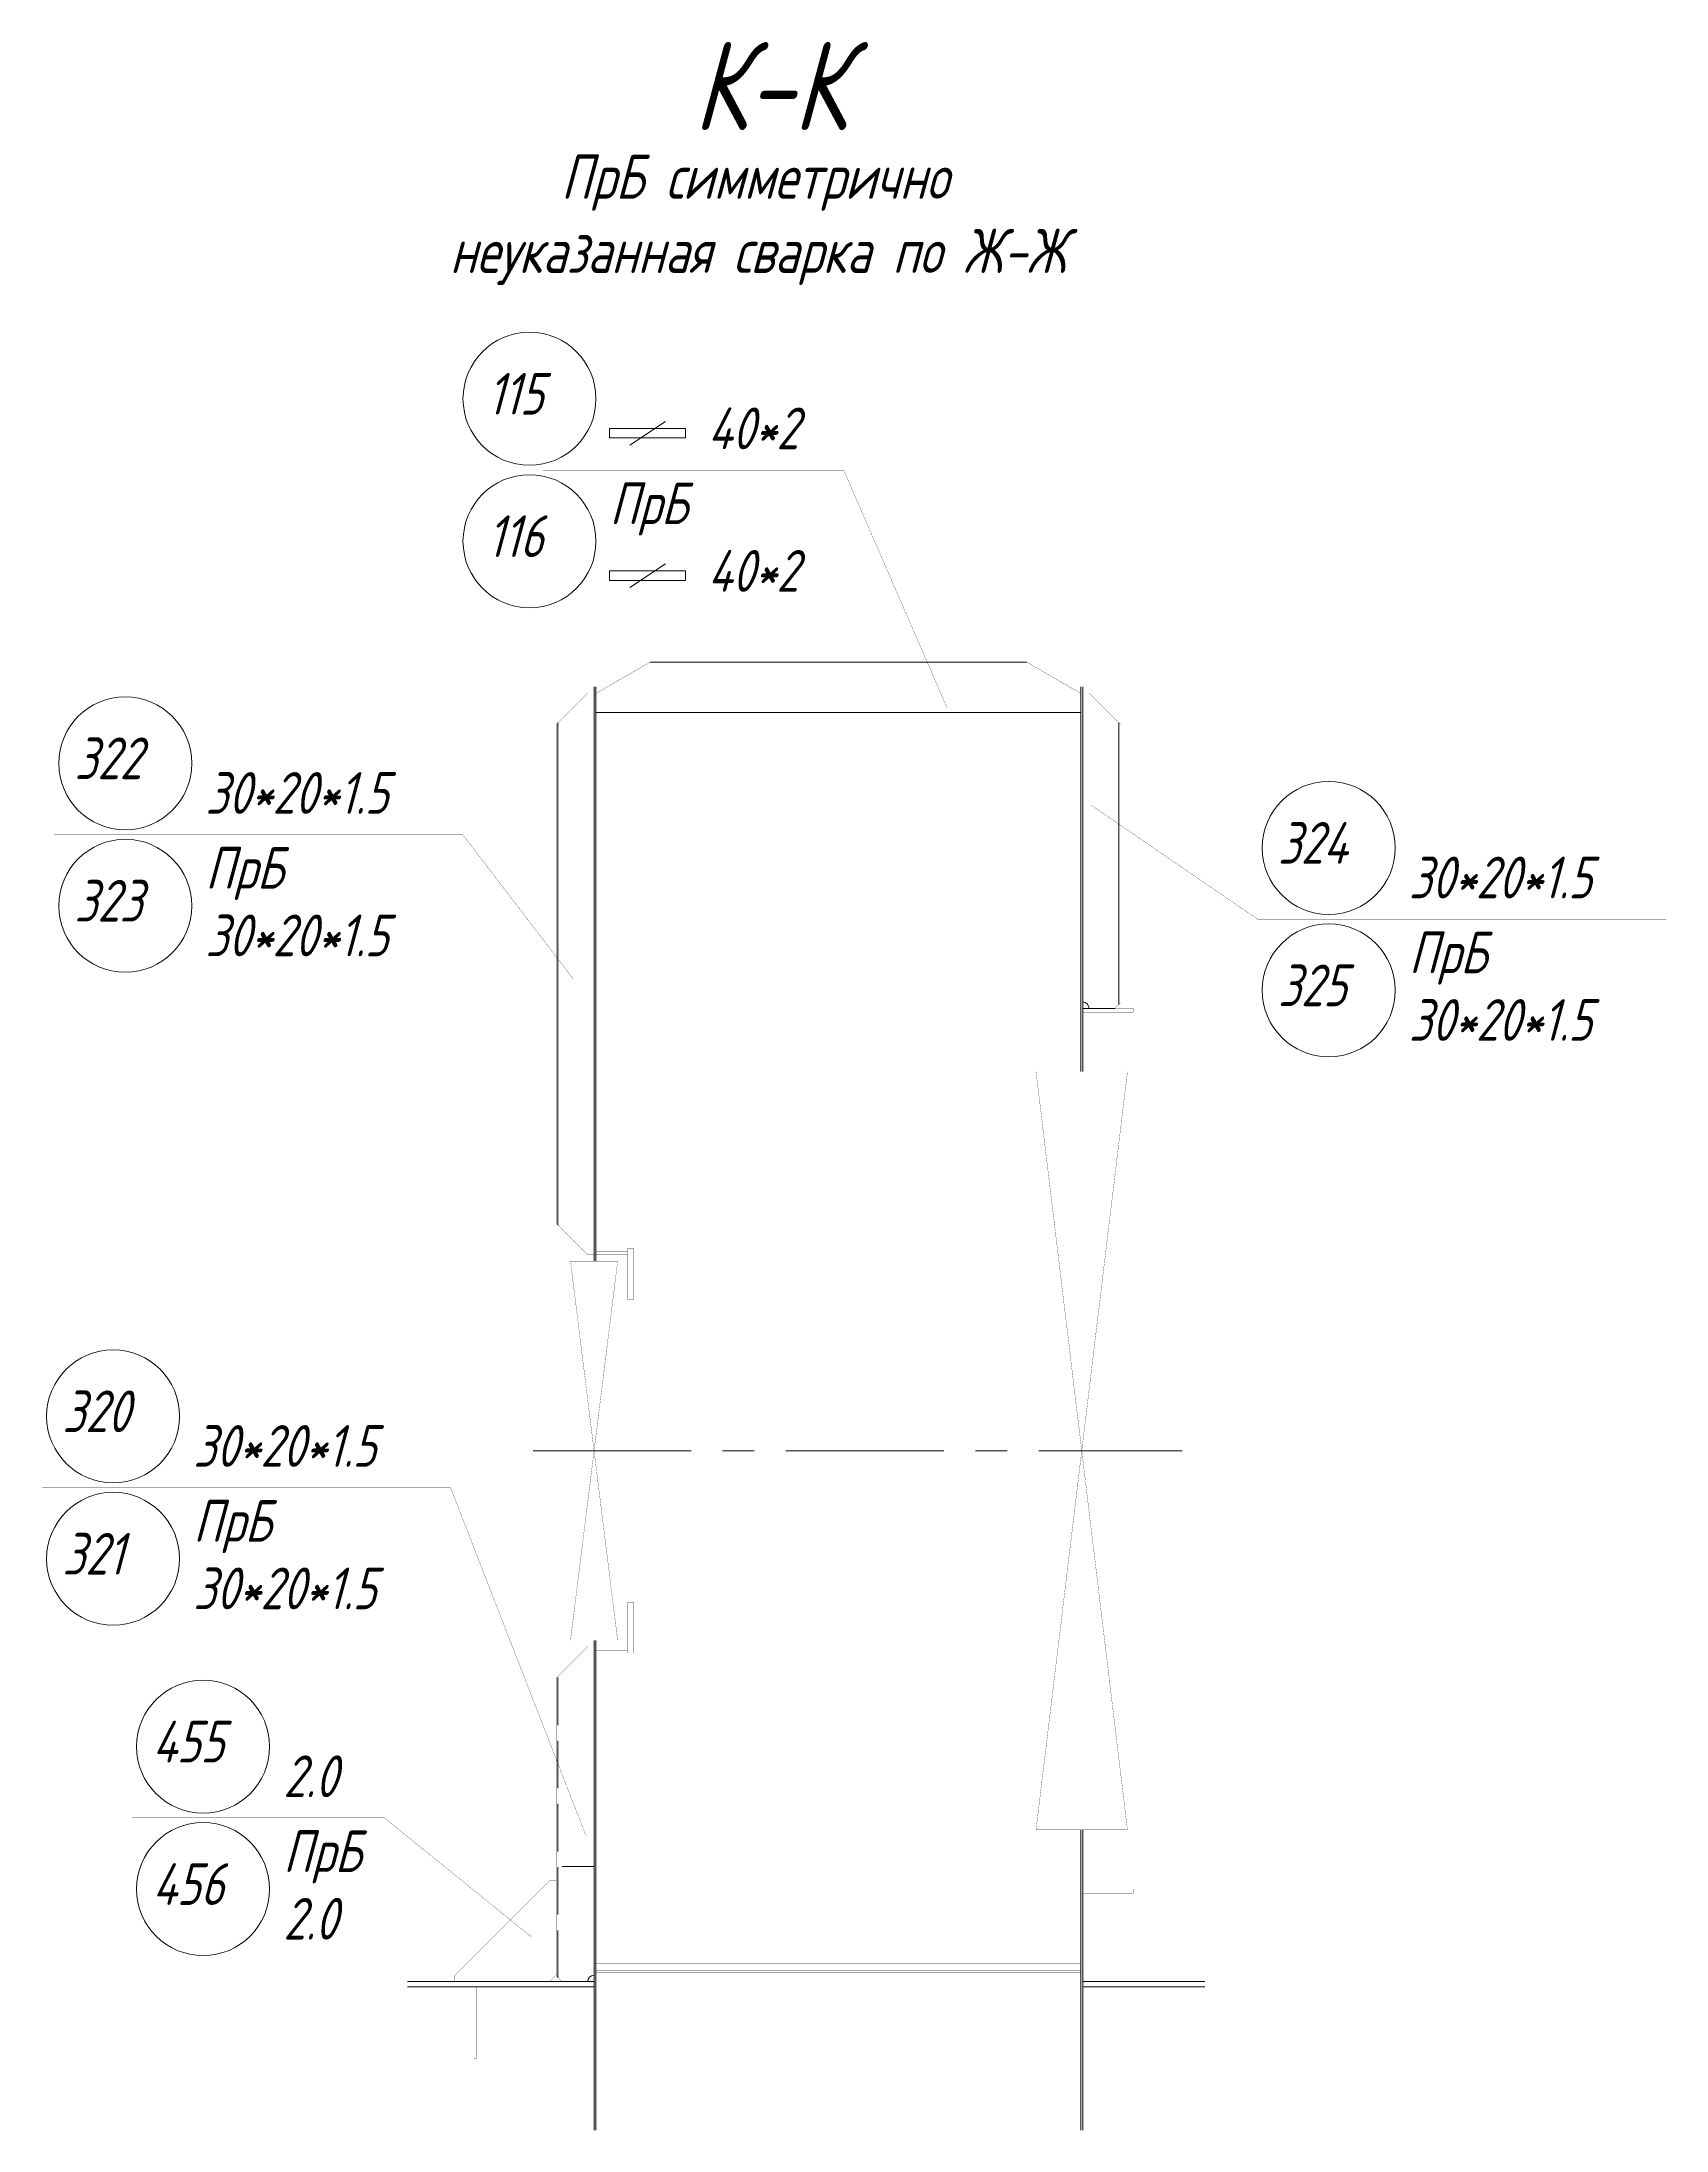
# Model space of a CAD drawing. Header units: millimetres. Extents: x 77380 to 135900, y -26587 to 17301.
# Drawn here: x 131803 to 133088, y 717 to 2369 of the extents above; entities that cross this region are included whole.
import ezdxf

# ---------------------------------------------------------------- set-up
doc = ezdxf.new("R2010")
doc.units = ezdxf.units.MM
for name, pattern in [('K5LT32768', [0]), ('K5LT32770', [0]), ('K5LT32772', [0]), ('K5LT32773', [50, 37.5, -12.5]), ('K5LT32774', [850.2, 600, -125, 0.2, -125]), ('K5LT32776', [0]), ('K5LT32780', [0]), ('K5LT32785', [200, 125, -25, 25, -25]), ('K5LT32810', [0])]:
    doc.linetypes.add(name, pattern=pattern)
doc.styles.add('KTEXTSTYLE', font='GOST_AU.SHX', dxfattribs={"width": 0.96, "height": 5})

msp = doc.modelspace()

# ---------------------------------------------------------------- linework, layer by layer
at = {"color": 1, "linetype": 'K5LT32772', "lineweight": 18, "true_color": 0xff0000}
for p, q in [((132267.995, 2050.09), (132296.175, 2068.877)), ((132312.144, 2063.241), (132252.027, 2063.241)), ((132252.027, 2063.241), (132252.027, 2055.726)), ((132252.027, 2055.726), (132312.144, 2055.726)), ((132312.144, 2055.726), (132312.144, 2063.241)), ((132312.144, 1950.521), (132252.027, 1950.521)), ((132252.027, 1950.521), (132252.027, 1943.006)), ((132267.995, 1937.37), (132296.175, 1956.157)), ((132312.144, 1943.006), (132312.144, 1950.521)), ((132252.027, 1943.006), (132312.144, 1943.006)), ((132284.178, 1878.439), (132581.739, 1878.439)), ((132211.154, 1432.886), (132211.154, 1830.377)), ((132654.763, 1830.377), (132654.763, 1607.403)), ((132239.709, 1099.35), (132239.709, 834.326)), ((132239.709, 834.326), (132214.209, 834.326))]:
    msp.add_line(p, q, dxfattribs=at)
at = {"color": 3, "linetype": 'K5LT32768', "lineweight": 18, "true_color": 0x00ff00}
for p, q in [((132239.709, 1858.941), (132239.709, 1404.348)), ((132239.709, 1853.973), (132239.709, 1409.346)), ((132241.209, 1858.941), (132241.209, 1404.348)), ((132624.709, 1858.941), (132624.709, 1554.349)), ((132626.209, 1858.941), (132626.209, 1554.349)), ((132626.209, 1604.349), (132626.209, 1853.973)), ((132624.709, 1838.417), (132241.209, 1838.417)), ((132651.709, 1604.349), (132626.209, 1604.349)), ((132239.709, 1104.348), (132239.709, 716.749)), ((132241.209, 1104.348), (132241.209, 716.749)), ((132624.709, 954.349), (132624.709, 716.749)), ((132626.209, 954.349), (132626.209, 716.749)), ((132092.212, 834.326), (132239.709, 834.326)), ((132092.212, 830.084), (132239.709, 830.084)), ((132626.209, 834.326), (132722.708, 834.326)), ((132626.209, 830.084), (132722.708, 830.084))]:
    msp.add_line(p, q, dxfattribs=at)
at = {"color": 1, "linetype": 'K5LT32785', "lineweight": 18, "true_color": 0xff0000}
msp.add_line((132191.415, 1254.348), (132704.961, 1254.348), dxfattribs=at)
at = {"color": 1, "linetype": 'K5LT32773', "lineweight": 18, "true_color": 0xff0000}
msp.add_line((132211.154, 837.381), (132211.154, 1075.777), dxfattribs=at)
at = {"color": 3, "linetype": 'K5LT32774', "lineweight": 18, "true_color": 0x00ff00}
msp.add_line((132239.709, 925.543), (132214.209, 925.543), dxfattribs=at)
at = {"color": 1, "linetype": 'K5LT32772', "true_color": 0xff0000, "const_width": 0.18}
for points in [[(132132.261, 2030.364), (132437.192, 2030.25), (132518.991, 1842.032)], [(132241.209, 1838.417), (132241.209, 1853.631), (132284.178, 1878.439)], [(132241.212, 1838.609), (132241.212, 1853.61), (132284.513, 1878.61)], [(132624.706, 1838.609), (132624.706, 1853.61), (132581.405, 1878.61)], [(132581.739, 1878.439), (132624.709, 1853.631), (132624.709, 1838.417)], [(132214.209, 1833.432), (132234.751, 1853.973), (132239.709, 1853.973)], [(132626.209, 1853.973), (132631.166, 1853.973), (132651.709, 1833.432)], [(132214.209, 1429.831), (132209.654, 1434.386), (132209.654, 1828.877), (132214.209, 1833.432)], [(132651.709, 1833.432), (132656.263, 1828.877), (132656.263, 1608.903), (132651.709, 1604.349)], [(133087.679, 1675.007), (132764.452, 1675.007), (132633.131, 1765.03)], [(131812.542, 1741.918), (132135.769, 1741.918), (132223.681, 1627.082)], [(132239.709, 1409.346), (132234.695, 1409.346), (132214.209, 1429.831)], [(131802.928, 1225.247), (132126.155, 1225.247), (132233.402, 949.516)], [(132214.209, 1078.831), (132234.727, 1099.35), (132239.709, 1099.35)], [(132214.209, 834.326), (132209.654, 838.881), (132209.654, 1074.277), (132214.209, 1078.831)], [(131874.114, 963.882), (132073.911, 963.882), (132190.169, 869.674)], [(132144.709, 830.084), (132144.709, 773.515), (132146.709, 773.515), (132146.709, 830.084)]]:
    msp.add_lwpolyline(points, dxfattribs=at)
at = {"color": 4, "linetype": 'K5LT32810', "true_color": 0x00ffff, "const_width": 0.18}
msp.add_lwpolyline([(132624.709, 1836.827), (132240.709, 1836.827), (132240.709, 1838.339), (132624.709, 1838.339)], dxfattribs=at)
at = {"color": 6, "linetype": 'K5LT32776', "true_color": 0xff00ff, "const_width": 0.18}
for points in [[(132626.209, 1604.349), (132666.209, 1604.349), (132666.209, 1601.349), (132626.209, 1601.349)], [(132241.209, 1412.349), (132266.209, 1412.349), (132266.209, 1409.349), (132241.209, 1409.349)], [(132241.209, 1096.348), (132266.209, 1096.348), (132266.209, 1099.348), (132241.209, 1099.348)], [(132626.209, 904.349), (132666.209, 904.349), (132666.209, 907.348), (132626.209, 907.348)]]:
    msp.add_lwpolyline(points, dxfattribs=at)
at = {"color": 7, "linetype": 'K5LT32780', "const_width": 0.18}
for points in [[(132661.609, 1554.349), (132589.307, 1554.349), (132661.609, 954.349), (132589.307, 954.349)], [(132221.058, 1104.348), (132258.36, 1104.348), (132221.058, 1404.348), (132258.36, 1404.348)]]:
    msp.add_lwpolyline(points, close=True, dxfattribs=at)
at = {"color": 3, "linetype": 'K5LT32768', "true_color": 0x00ff00, "const_width": 0.18}
for points in [[(132266.209, 1414.348), (132271.209, 1414.348), (132271.209, 1374.347), (132266.209, 1374.347)], [(132266.209, 1134.346), (132271.209, 1134.346), (132271.209, 1094.348), (132266.209, 1094.348)]]:
    msp.add_lwpolyline(points, close=True, dxfattribs=at)
at = {"color": 2, "linetype": 'K5LT32770', "true_color": 0xffff00, "const_width": 0.18}
msp.add_lwpolyline([(132204.609, 834.328), (132129.609, 834.328), (132129.609, 839.326), (132204.609, 914.326), (132209.609, 914.326), (132209.609, 839.326), (132204.609, 834.328)], dxfattribs=at)
at = {"color": 3, "linetype": 'K5LT32768', "true_color": 0x00ff00, "const_width": 0.18}
for points in [[(132624.709, 848.865), (132240.709, 848.865), (132240.709, 843.333), (132624.709, 843.333)], [(132624.709, 835.846), (132240.709, 835.846), (132240.709, 841.377), (132624.709, 841.377)]]:
    msp.add_lwpolyline(points, dxfattribs=at)
at = {"color": 1, "linetype": 'K5LT32772', "lineweight": 18, "true_color": 0xff0000}
for centre in [(132188.621, 2086.724), (132188.621, 1974.004), (131868.902, 1798.278), (132820.812, 1731.367), (131868.902, 1685.558), (132820.812, 1618.647), (131859.289, 1281.607), (131859.289, 1168.888), (131930.474, 1020.242), (131930.474, 907.521)]:
    msp.add_circle(centre, 52.603, dxfattribs=at)
for centre, radius, start, end in [((132626.209, 1604.349), 4.999, 0.005034, 90.012451), ((132239.709, 834.326), 5.001, 90.002472, 179.997528)]:
    msp.add_arc(centre, radius, start, end, dxfattribs=at)

# ---------------------------------------------------------------- texts
at = {"color": 7, "char_height": 2.5, "attachment_point": 1, "style": 'KTEXTSTYLE'}
for s, insert in [('\\H3.5;\\W0.965;\\Q15;\\Q15;\\H70.00;К-К', (132318.167, 2369.443)), ('\\H3.5;\\W0.965;\\Q15;\\Q15;\\H35.00;ПрБ симметрично', (132213.56, 2279.956)), ('\\H3.5;\\W0.965;\\Q15;\\Q15;\\H35.00;неуказанная сварка по Ж-Ж', (132125.664, 2221.306)), ('\\H3.5;\\W0.965;\\Q15;\\Q15;\\H33.00;{\\c255;115}', (132155.223, 2107.2)), ('\\H3.5;\\W0.965;\\Q15;\\Q15;\\H33.00;{\\c255;40*2}', (132329.644, 2079.803)), ('\\H3.5;\\W0.965;\\Q15;\\Q15;\\H33.00;{\\c16711935;ПрБ}', (132252.026, 2020.525)), ('\\H3.5;\\W0.965;\\Q15;\\Q15;\\H33.00;{\\c255;116}', (132155.223, 1994.48)), ('\\H3.5;\\W0.965;\\Q15;\\Q15;\\H33.00;{\\c255;40*2}', (132329.644, 1967.083)), ('\\H3.5;\\W0.965;\\Q15;\\Q15;\\H33.00;{\\c255;322}', (131828.766, 1818.754)), ('\\H3.5;\\W0.965;\\Q15;\\Q15;\\H33.00;{\\c255;30*20*1.5}', (131932.307, 1791.357)), ('\\H3.5;\\W0.965;\\Q15;\\Q15;\\H33.00;{\\c255;324}', (132780.677, 1751.842)), ('\\H3.5;\\W0.965;\\Q15;\\Q15;\\H33.00;{\\c16711935;ПрБ}', (131932.307, 1732.08)), ('\\H3.5;\\W0.965;\\Q15;\\Q15;\\H33.00;{\\c255;30*20*1.5}', (132884.218, 1724.445)), ('\\H3.5;\\W0.965;\\Q15;\\Q15;\\H33.00;{\\c255;323}', (131828.766, 1706.034)), ('\\H3.5;\\W0.965;\\Q15;\\Q15;\\H33.00;{\\c255;30*20*1.5}', (131932.307, 1678.637)), ('\\H3.5;\\W0.965;\\Q15;\\Q15;\\H33.00;{\\c16711935;ПрБ}', (132884.218, 1665.168)), ('\\H3.5;\\W0.965;\\Q15;\\Q15;\\H33.00;{\\c255;325}', (132780.677, 1639.123)), ('\\H3.5;\\W0.965;\\Q15;\\Q15;\\H33.00;{\\c255;30*20*1.5}', (132884.218, 1611.726)), ('\\H3.5;\\W0.965;\\Q15;\\Q15;\\H33.00;{\\c255;320}', (131819.153, 1302.083)), ('\\H3.5;\\W0.965;\\Q15;\\Q15;\\H33.00;{\\c255;30*20*1.5}', (131922.694, 1274.686)), ('\\H3.5;\\W0.965;\\Q15;\\Q15;\\H33.00;{\\c16711935;ПрБ}', (131922.694, 1215.409)), ('\\H3.5;\\W0.965;\\Q15;\\Q15;\\H33.00;{\\c255;321}', (131819.153, 1189.363)), ('\\H3.5;\\W0.965;\\Q15;\\Q15;\\H33.00;{\\c255;30*20*1.5}', (131922.694, 1161.966)), ('\\H3.5;\\W0.965;\\Q15;\\Q15;\\H33.00;{\\c255;455}', (131890.338, 1040.717)), ('\\H3.5;\\W0.965;\\Q15;\\Q15;\\H33.00;{\\c255;2.0}', (131993.879, 1013.32)), ('\\H3.5;\\W0.965;\\Q15;\\Q15;\\H33.00;{\\c16711935;ПрБ}', (131993.879, 954.043)), ('\\H3.5;\\W0.965;\\Q15;\\Q15;\\H33.00;{\\c255;456}', (131890.338, 927.997)), ('\\H3.5;\\W0.965;\\Q15;\\Q15;\\H33.00;{\\c255;2.0}', (131993.879, 900.6))]:
    msp.add_mtext(s, dxfattribs=dict(at, insert=insert))

doc.saveas('drawing.dxf')
